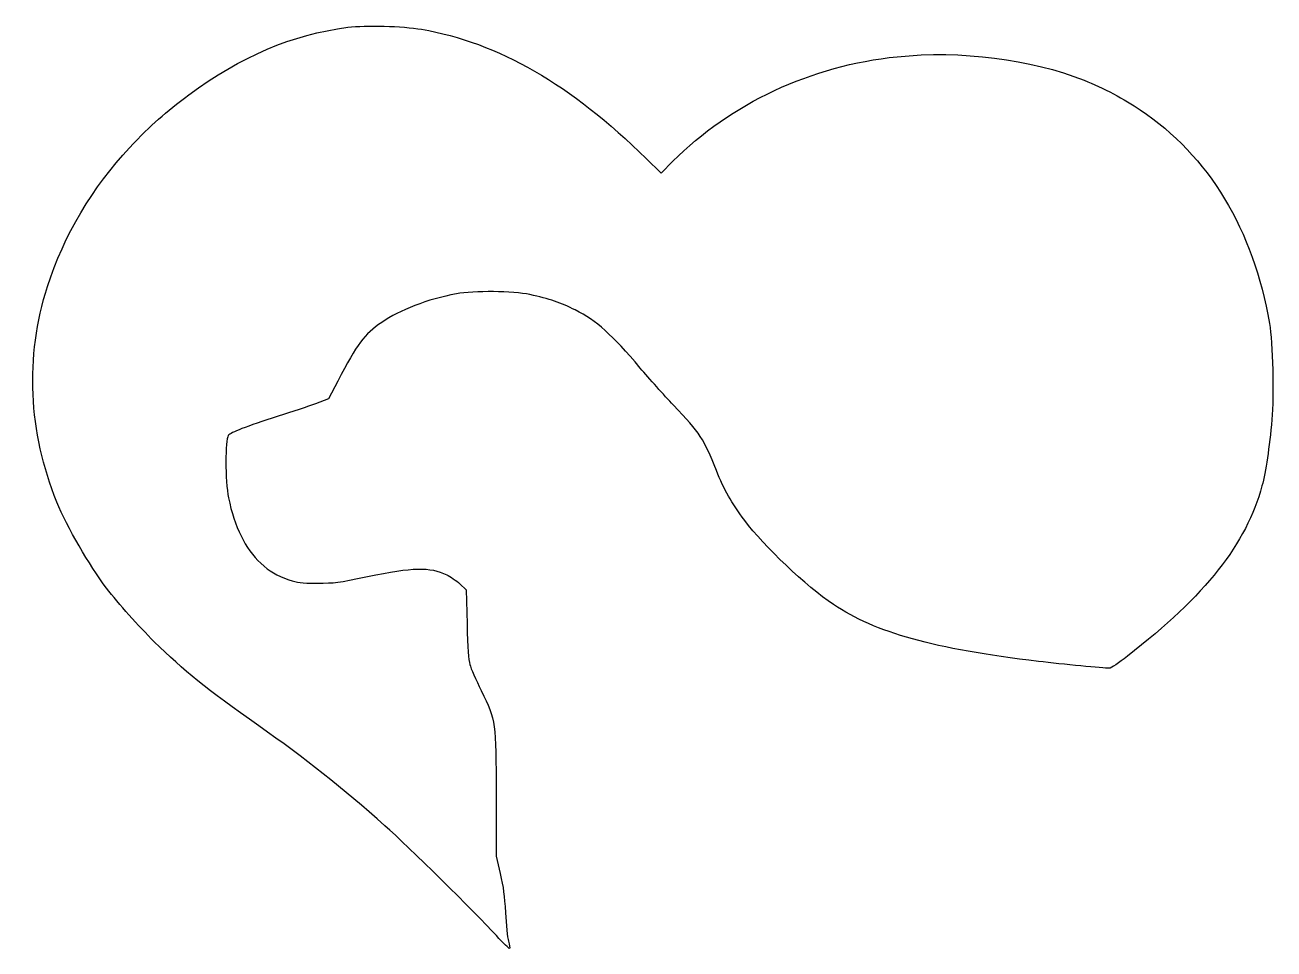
# Model space of a CAD drawing. Header units: centimetres. Extents: x -17.9 to 17.6, y -13.1 to 13.1.
import ezdxf

# ---------------------------------------------------------------- set-up
doc = ezdxf.new("R2010")
doc.units = ezdxf.units.CM
doc.header["$MEASUREMENT"] = 0
doc.layers.add('Layer 1', color=7, linetype='Continuous')

msp = doc.modelspace()

# ---------------------------------------------------------------- linework, layer by layer
at = {"layer": 'Layer 1'}
msp.add_open_spline([(-8.67833, 13.07395), (-10.25172, 12.87287), (-11.71575, 12.24845), (-13.19389, 11.15484), (-13.19389, 11.15484), (-13.87122, 10.6539), (-14.24164, 10.32228), (-14.88017, 9.64848), (-14.88017, 9.64848), (-15.92439, 8.54429), (-16.74989, 7.14729), (-17.2085, 5.70795), (-17.2085, 5.70795), (-17.85056, 3.70064), (-17.75531, 1.56634), (-16.94392, -0.42333), (-16.94392, -0.42333), (-16.64759, -1.15005), (-16.03375, -2.20839), (-15.52928, -2.87514), (-15.52928, -2.87514), (-15.19061, -3.31964), (-14.6297, -3.95111), (-14.17461, -4.39561), (-14.17461, -4.39561), (-13.335, -5.22464), (-12.7, -5.73617), (-11.20069, -6.79097), (-11.20069, -6.79097), (-9.89188, -7.71525), (-8.83355, -8.55133), (-7.62, -9.6273), (-7.62, -9.6273), (-6.97442, -10.20233), (-5.06236, -12.08969), (-4.45206, -12.75291), (-4.45206, -12.75291), (-4.25803, -12.96458), (-4.0887, -13.13391), (-4.07812, -13.12333), (-4.07812, -13.12333), (-4.06754, -13.11275), (-4.08165, -13.0175), (-4.10987, -12.91166), (-4.10987, -12.91166), (-4.14162, -12.80583), (-4.1769, -12.43894), (-4.19806, -12.10027), (-4.19806, -12.10027), (-4.22275, -11.60991), (-4.2545, -11.3806), (-4.34623, -10.98902), (-4.34623, -10.98902), (-4.34623, -10.98902), (-4.45912, -10.49513), (-4.45912, -10.49513), (-4.45912, -10.49513), (-4.45912, -10.49513), (-4.46265, -8.76652), (-4.46265, -8.76652), (-4.46265, -8.76652), (-4.46265, -6.66396), (-4.46265, -6.65691), (-4.88598, -5.78555), (-4.88598, -5.78555), (-5.03415, -5.48216), (-5.17879, -5.15055), (-5.20701, -5.04472), (-5.20701, -5.04472), (-5.24934, -4.90008), (-5.27051, -4.60022), (-5.28815, -3.88408), (-5.28815, -3.88408), (-5.28815, -3.88408), (-5.30932, -2.921), (-5.30932, -2.921), (-5.30932, -2.921), (-5.30932, -2.921), (-5.49276, -2.75167), (-5.49276, -2.75167), (-5.49276, -2.75167), (-5.59507, -2.65642), (-5.76087, -2.54353), (-5.86318, -2.49414), (-5.86318, -2.49414), (-6.36412, -2.26131), (-6.80862, -2.27189), (-8.1139, -2.54353), (-8.1139, -2.54353), (-8.96762, -2.71992), (-9.04171, -2.7305), (-9.54265, -2.7305), (-9.54265, -2.7305), (-10.02948, -2.7305), (-10.09298, -2.72344), (-10.35051, -2.63525), (-10.35051, -2.63525), (-10.70682, -2.51178), (-10.89379, -2.39889), (-11.15132, -2.16253), (-11.15132, -2.16253), (-11.59229, -1.74978), (-11.89921, -1.12889), (-12.06501, -0.30692), (-12.06501, -0.30692), (-12.16379, 0.17639), (-12.16732, 1.35114), (-12.07207, 1.46755), (-12.07207, 1.46755), (-12.00151, 1.55927), (-11.57818, 1.72155), (-10.6539, 2.01436), (-10.6539, 2.01436), (-10.27643, 2.1343), (-9.79665, 2.29305), (-9.59204, 2.37067), (-9.59204, 2.37067), (-9.59204, 2.37067), (-9.22162, 2.50825), (-9.22162, 2.50825), (-9.22162, 2.50825), (-9.22162, 2.50825), (-8.96056, 3.00919), (-8.96056, 3.00919), (-8.96056, 3.00919), (-8.4067, 4.08516), (-8.2162, 4.33916), (-7.71173, 4.68488), (-7.71173, 4.68488), (-7.20726, 5.03413), (-6.40292, 5.34457), (-5.59154, 5.49627), (-5.59154, 5.49627), (-5.09412, 5.58799), (-3.97935, 5.57741), (-3.49957, 5.4751), (-3.49957, 5.4751), (-2.96335, 5.35868), (-2.59646, 5.23521), (-2.21546, 5.03766), (-2.21546, 5.03766), (-1.5981, 4.72369), (-1.17124, 4.34269), (-0.3669, 3.38666), (-0.3669, 3.38666), (-0.1129, 3.0868), (0.31396, 2.61055), (0.57854, 2.32833), (0.57854, 2.32833), (1.34407, 1.524), (1.44285, 1.3723), (1.79915, 0.46919), (1.79915, 0.46919), (2.0214, -0.0882), (2.21543, -0.42687), (2.60701, -0.9525), (2.60701, -0.9525), (3.1397, -1.66864), (4.36384, -2.82928), (5.12232, -3.33375), (5.12232, -3.33375), (6.32529, -4.14514), (7.96924, -4.60022), (10.95374, -4.95653), (10.95374, -4.95653), (11.64166, -5.03767), (12.79524, -5.15056), (12.9681, -5.15056), (12.9681, -5.15056), (13.01043, -5.15056), (13.23974, -4.99887), (13.47963, -4.80837), (13.47963, -4.80837), (15.70566, -3.07623), (16.85924, -1.6122), (17.30374, 0.03527), (17.30374, 0.03527), (17.40957, 0.43391), (17.51541, 1.13594), (17.58596, 1.9191), (17.58596, 1.9191), (17.64593, 2.59996), (17.61065, 4.10985), (17.5154, 4.65666), (17.5154, 4.65666), (17.06384, 7.31308), (15.79384, 9.41916), (13.84298, 10.73149), (13.84298, 10.73149), (13.40554, 11.02782), (12.77759, 11.35591), (12.25195, 11.56757), (12.25195, 11.56757), (10.72795, 12.17435), (8.74887, 12.42482), (6.93206, 12.23785), (6.93206, 12.23785), (4.50495, 11.99091), (2.19073, 10.90788), (0.56442, 9.26393), (0.56442, 9.26393), (0.56442, 9.26393), (0.22928, 8.92526), (0.22928, 8.92526), (0.22928, 8.92526), (0.22928, 8.92526), (-0.19405, 9.34154), (-0.19405, 9.34154), (-0.19405, 9.34154), (-2.3213, 11.4441), (-4.40974, 12.64354), (-6.57933, 13.01748), (-6.57933, 13.01748), (-7.12614, 13.11273), (-8.15625, 13.14095), (-8.67836, 13.07392), (-8.67836, 13.07392), (-8.67836, 13.07392), (-8.67833, 13.07395), (-8.67833, 13.07395)], degree=3, knots=[0, 0, 0, 0, 0.01785714, 0.01785714, 0.01785714, 0.01785714, 0.03571429, 0.03571429, 0.03571429, 0.03571429, 0.05357143, 0.05357143, 0.05357143, 0.05357143, 0.07142857, 0.07142857, 0.07142857, 0.07142857, 0.08928571, 0.08928571, 0.08928571, 0.08928571, 0.10714286, 0.10714286, 0.10714286, 0.10714286, 0.125, 0.125, 0.125, 0.125, 0.14285714, 0.14285714, 0.14285714, 0.14285714, 0.16071429, 0.16071429, 0.16071429, 0.16071429, 0.17857143, 0.17857143, 0.17857143, 0.17857143, 0.19642857, 0.19642857, 0.19642857, 0.19642857, 0.21428571, 0.21428571, 0.21428571, 0.21428571, 0.23214286, 0.23214286, 0.23214286, 0.23214286, 0.25, 0.25, 0.25, 0.25, 0.26785714, 0.26785714, 0.26785714, 0.26785714, 0.28571429, 0.28571429, 0.28571429, 0.28571429, 0.30357143, 0.30357143, 0.30357143, 0.30357143, 0.32142857, 0.32142857, 0.32142857, 0.32142857, 0.33928571, 0.33928571, 0.33928571, 0.33928571, 0.35714286, 0.35714286, 0.35714286, 0.35714286, 0.375, 0.375, 0.375, 0.375, 0.39285714, 0.39285714, 0.39285714, 0.39285714, 0.41071429, 0.41071429, 0.41071429, 0.41071429, 0.42857143, 0.42857143, 0.42857143, 0.42857143, 0.44642857, 0.44642857, 0.44642857, 0.44642857, 0.46428571, 0.46428571, 0.46428571, 0.46428571, 0.48214286, 0.48214286, 0.48214286, 0.48214286, 0.5, 0.5, 0.5, 0.5, 0.51785714, 0.51785714, 0.51785714, 0.51785714, 0.53571429, 0.53571429, 0.53571429, 0.53571429, 0.55357143, 0.55357143, 0.55357143, 0.55357143, 0.57142857, 0.57142857, 0.57142857, 0.57142857, 0.58928571, 0.58928571, 0.58928571, 0.58928571, 0.60714286, 0.60714286, 0.60714286, 0.60714286, 0.625, 0.625, 0.625, 0.625, 0.64285714, 0.64285714, 0.64285714, 0.64285714, 0.66071429, 0.66071429, 0.66071429, 0.66071429, 0.67857143, 0.67857143, 0.67857143, 0.67857143, 0.69642857, 0.69642857, 0.69642857, 0.69642857, 0.71428571, 0.71428571, 0.71428571, 0.71428571, 0.73214286, 0.73214286, 0.73214286, 0.73214286, 0.75, 0.75, 0.75, 0.75, 0.76785714, 0.76785714, 0.76785714, 0.76785714, 0.78571429, 0.78571429, 0.78571429, 0.78571429, 0.80357143, 0.80357143, 0.80357143, 0.80357143, 0.82142857, 0.82142857, 0.82142857, 0.82142857, 0.83928571, 0.83928571, 0.83928571, 0.83928571, 0.85714286, 0.85714286, 0.85714286, 0.85714286, 0.875, 0.875, 0.875, 0.875, 0.89285714, 0.89285714, 0.89285714, 0.89285714, 0.91071429, 0.91071429, 0.91071429, 0.91071429, 0.92857143, 0.92857143, 0.92857143, 0.92857143, 0.94642857, 0.94642857, 0.94642857, 0.94642857, 0.96428571, 0.96428571, 0.96428571, 0.96428571, 1, 1, 1, 1], dxfattribs=at)

doc.saveas('drawing.dxf')
